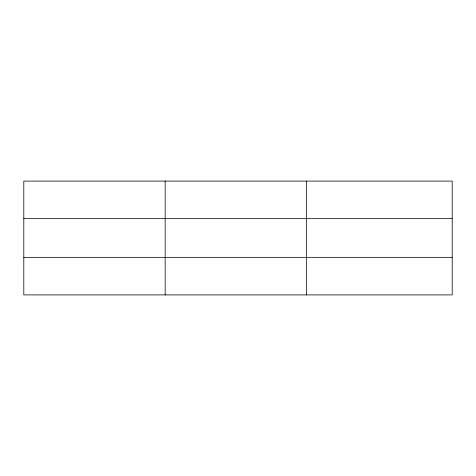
<?xml version="1.0" encoding="UTF-8"?>
<svg xmlns="http://www.w3.org/2000/svg" width="476" height="476" viewBox="0 0 476 476"><rect width="100%" height="100%" fill="white"/><g stroke="black" fill="none" stroke-linecap="round" stroke-linejoin="round"><path stroke-width="0.71" d="M165.172 181.094L165.172 294.906M306.544 181.094L306.544 294.906M452.2 257.349L452.2 294.906L23.8 294.906L23.8 181.094L452.2 181.094L452.2 257.349L23.8 257.349M23.8 218.651L452.2 218.651"/></g></svg>
